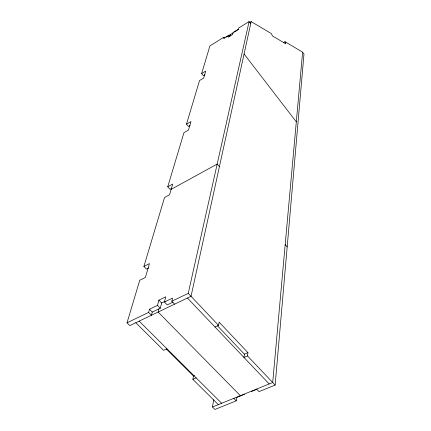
<?xml version="1.0" encoding="UTF-8"?>
<svg xmlns="http://www.w3.org/2000/svg" width="431" height="431" viewBox="0 0 431 431"><rect width="100%" height="100%" fill="white"/><g stroke="black" fill="none" stroke-linecap="round" stroke-linejoin="round"><path stroke-width="0.65" d="M256.574 389.085L259.02 391.617L275.14 385.093L303.984 54.037L302.61 52.162L284.999 41.699L283.393 42.658M302.61 52.162L272.704 382.523L212.483 407.015L214.95 409.45L236.236 400.835L236.678 397.506L244.555 394.306M275.14 385.093L247.513 355.931L247.933 352.644L219.131 322.156L218.576 325.389L215.01 327.005M217.407 325.707L244.399 354.163L243.968 357.45L247.513 355.931M212.483 407.015L213.652 399.796M218.355 404.628L192.851 379.334L193.487 376.053L194.596 375.573M284.999 41.699L285.855 43.865L272.354 35.892L271.482 33.672L251.165 21.604L191.025 296.307L129.833 325.583L127.016 322.808L139.757 280.263L145.403 277.419L149.449 263.583L143.9 266.417L146.465 269.089L148.684 267.958M174.609 304.162L171.807 301.264L188.234 293.36L249.086 21.55L250.707 23.705M171.807 301.264L172.583 298.096L164.426 302.029L167.217 304.9L173.041 302.104M164.426 302.029L165.757 296.808L158.877 300.148L157.504 305.374L149.492 309.237L148.625 312.41L127.016 322.808M165.084 301.334L161.647 302.993L160.294 308.224L158.953 308.871L158.129 312.049L240.363 395.68M229.922 36.199L230.359 34.528M229.534 36.279L228.721 35.218L228.188 37.233L232.659 34.458L233.171 32.454L238.402 29.206L238.693 28.015L249.086 21.55M158.953 308.871L152.288 312.071L151.437 315.25L148.625 312.41M224.696 38.278L223.878 37.228L223.549 38.429L228.721 35.218M143.9 266.417L164.534 197.5L169.572 194.747L172.696 184.059L167.74 186.79L169.959 189.279L171.613 188.369M167.74 186.79L183.94 132.683L188.482 130.049L190.971 121.537L186.494 124.15L188.449 126.466L190.13 125.491M186.494 124.15L199.553 80.538L203.691 78.038L205.716 71.104L201.638 73.582L203.384 75.748L204.914 74.822M201.638 73.582L209.924 45.901L223.878 37.228M225.936 37.271L227.595 36.242M228.699 35.557L233.166 32.783M234.292 32.083L238.79 29.286M249.479 22.654L251.165 21.604M171.145 189.354L217.181 164.071L219.401 166.7M166.953 348.798L163.597 350.322L135.787 322.733M244.399 354.163L247.933 352.644M192.851 379.334L196.191 377.906M251.365 391.537L256.914 389.285M139.154 321.122L221.674 403.276M166.285 348.986L193.487 376.053M233.774 398.357L236.236 400.835M149.492 309.237L152.288 312.071M157.504 305.374L160.294 308.224M158.877 300.148L161.647 302.993M187.437 298.026L269.181 383.956M188.234 293.36L218.576 325.389M285.193 244.56L287.181 246.909M244.075 53.983L296.302 121.844"/></g></svg>
